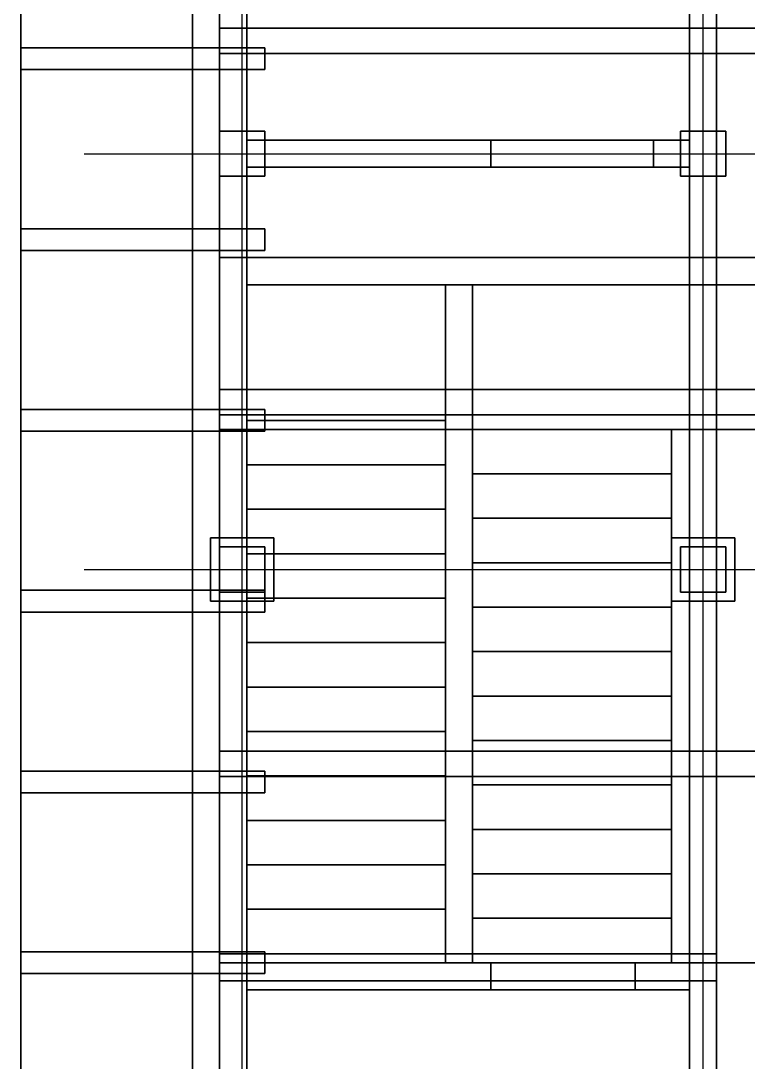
# Model space of a CAD drawing. Extents: x -0.9 to 15, y 0 to 25.9.
# Drawn here: x -0.95 to 3.07, y 6.85 to 12.61 of the extents above; entities that cross this region are included whole.
import ezdxf

# ---------------------------------------------------------------- set-up
doc = ezdxf.new("R2010")
doc.units = 0
for name, color, linetype in [('CERCA_PERIMETRAL_3D', 7, 'CONTINUOUS'), ('CHALET_CUBIERTA_ALPINA_3D', 7, 'CONTINUOUS'), ('CHALET_P2_MUROS_MADERA_3D', 7, 'CONTINUOUS'), ('CHALET_P2_TABIQUES_3D', 7, 'CONTINUOUS'), ('CHALET_VIGAS_CANECILLOS_3D', 7, 'CONTINUOUS'), ('COLUMNAS_3D', 7, 'CONTINUOUS'), ('EJES_ESTRUCTURALES', 7, 'CONTINUOUS'), ('ESCALERA_3D', 7, 'CONTINUOUS'), ('LOSA_PISO_3D', 7, 'CONTINUOUS'), ('MUROS_EXTERIORES_3D', 7, 'CONTINUOUS'), ('MUROS_INTERIORES_3D', 7, 'CONTINUOUS'), ('P2_COLUMNAS_3D', 7, 'CONTINUOUS'), ('P2_ESCALERA_3D', 7, 'CONTINUOUS'), ('P2_LOSA_PISO_3D', 7, 'CONTINUOUS'), ('PLANTA_SEGUNDO_PISO_2D', 7, 'CONTINUOUS'), ('PLANTA_SOTANO_2D', 7, 'CONTINUOUS'), ('SOTANO_COLUMNAS_3D', 7, 'CONTINUOUS'), ('SOTANO_LOSA_3D', 7, 'CONTINUOUS'), ('SOTANO_MUROS_EXT_3D', 7, 'CONTINUOUS'), ('SOTANO_MUROS_INT_3D', 7, 'CONTINUOUS')]:
    doc.layers.add(name, color=color, linetype=linetype)

msp = doc.modelspace()

# ---------------------------------------------------------------- linework, layer by layer
at = {"layer": 'CERCA_PERIMETRAL_3D', "color": 7}
for points in [[(0, 0, -2.55), (0, 24.71, -2.55), (0.15, 24.71, -2.55), (0.15, 0, -2.55)], [(0, 0, 0.5), (0.15, 0, 0.5), (0.15, 24.71, 0.5), (0, 24.71, 0.5)], [(0, 24.71, -2.55), (0, 0, -2.55), (0, 0, 0.5), (0, 24.71, 0.5)], [(0.15, 0, -2.55), (0.15, 24.71, -2.55), (0.15, 24.71, 0.5), (0.15, 0, 0.5)]]:
    msp.add_3dface(points, dxfattribs=at)
at = {"layer": 'CHALET_CUBIERTA_ALPINA_3D', "color": 1}
for points in [[(-0.95, 1.9, 5.4), (-0.95, 25.91, 5.4), (4.65, 25.91, 9.72), (4.65, 1.9, 9.72)], [(-0.95, 1.9, 5.6), (4.65, 1.9, 9.92), (4.65, 25.91, 9.92), (-0.95, 25.91, 5.6)], [(-0.95, 25.91, 5.4), (-0.95, 1.9, 5.4), (-0.95, 1.9, 5.6), (-0.95, 25.91, 5.6)]]:
    msp.add_3dface(points, dxfattribs=at)
at = {"layer": 'CHALET_P2_MUROS_MADERA_3D', "color": 6}
for points in [[(0.15, 3, 3), (0.15, 24.71, 3), (0.3, 24.71, 3), (0.3, 3, 3)], [(0.15, 3, 5.85), (0.3, 3, 5.85), (0.3, 24.71, 5.85), (0.15, 24.71, 5.85)], [(0.15, 24.71, 3), (0.15, 3, 3), (0.15, 3, 5.85), (0.15, 24.71, 5.85)], [(0.3, 3, 3), (0.3, 24.71, 3), (0.3, 24.71, 5.85), (0.3, 3, 5.85)]]:
    msp.add_3dface(points, dxfattribs=at)
at = {"layer": 'CHALET_P2_TABIQUES_3D', "color": 6}
for points in [[(0.15, 7.3, 3), (0.15, 7.45, 3), (2.9, 7.45, 3), (2.9, 7.3, 3)], [(0.15, 7.3, 5.85), (2.9, 7.3, 5.85), (2.9, 7.45, 5.85), (0.15, 7.45, 5.85)], [(2.9, 7.45, 3), (0.15, 7.45, 3), (0.15, 7.45, 5.85), (2.9, 7.45, 5.85)], [(0.15, 7.45, 3), (0.15, 7.3, 3), (0.15, 7.3, 5.85), (0.15, 7.45, 5.85)], [(2.9, 7.3, 3), (2.9, 7.45, 3), (2.9, 7.45, 5.85), (2.9, 7.3, 5.85)], [(0.15, 7.3, 3), (2.9, 7.3, 3), (2.9, 7.3, 5.85), (0.15, 7.3, 5.85)], [(2.75, 3.15, 3), (2.75, 7.3, 3), (2.9, 7.3, 3), (2.9, 3.15, 3)], [(2.75, 3.15, 5.85), (2.9, 3.15, 5.85), (2.9, 7.3, 5.85), (2.75, 7.3, 5.85)], [(2.9, 7.3, 3), (2.75, 7.3, 3), (2.75, 7.3, 5.85), (2.9, 7.3, 5.85)], [(2.75, 7.3, 3), (2.75, 3.15, 3), (2.75, 3.15, 5.85), (2.75, 7.3, 5.85)], [(2.9, 3.15, 3), (2.9, 7.3, 3), (2.9, 7.3, 5.85), (2.9, 3.15, 5.85)]]:
    msp.add_3dface(points, dxfattribs=at)
at = {"layer": 'CHALET_VIGAS_CANECILLOS_3D', "color": 6}
for points in [[(0.15, 12.43, 2.7), (0.15, 12.57, 2.7), (9.15, 12.57, 2.7), (9.15, 12.43, 2.7)], [(0.15, 12.43, 2.85), (9.15, 12.43, 2.85), (9.15, 12.57, 2.85), (0.15, 12.57, 2.85)], [(9.15, 12.57, 2.7), (0.15, 12.57, 2.7), (0.15, 12.57, 2.85), (9.15, 12.57, 2.85)], [(0.15, 12.57, 2.7), (0.15, 12.43, 2.7), (0.15, 12.43, 2.85), (0.15, 12.57, 2.85)], [(-0.95, 12.34, 5.25), (-0.95, 12.46, 5.25), (0.4, 12.46, 5.25), (0.4, 12.34, 5.25)], [(-0.95, 12.34, 5.4), (0.4, 12.34, 5.4), (0.4, 12.46, 5.4), (-0.95, 12.46, 5.4)], [(0.4, 12.46, 5.25), (-0.95, 12.46, 5.25), (-0.95, 12.46, 5.4), (0.4, 12.46, 5.4)], [(-0.95, 12.46, 5.25), (-0.95, 12.34, 5.25), (-0.95, 12.34, 5.4), (-0.95, 12.46, 5.4)], [(0.4, 12.34, 5.25), (0.4, 12.46, 5.25), (0.4, 12.46, 5.4), (0.4, 12.34, 5.4)], [(0.15, 12.43, 2.7), (9.15, 12.43, 2.7), (9.15, 12.43, 2.85), (0.15, 12.43, 2.85)], [(-0.95, 12.34, 5.25), (0.4, 12.34, 5.25), (0.4, 12.34, 5.4), (-0.95, 12.34, 5.4)], [(-0.95, 11.34, 5.25), (-0.95, 11.46, 5.25), (0.4, 11.46, 5.25), (0.4, 11.34, 5.25)], [(-0.95, 11.34, 5.4), (0.4, 11.34, 5.4), (0.4, 11.46, 5.4), (-0.95, 11.46, 5.4)], [(0.4, 11.46, 5.25), (-0.95, 11.46, 5.25), (-0.95, 11.46, 5.4), (0.4, 11.46, 5.4)], [(-0.95, 11.46, 5.25), (-0.95, 11.34, 5.25), (-0.95, 11.34, 5.4), (-0.95, 11.46, 5.4)], [(0.4, 11.34, 5.25), (0.4, 11.46, 5.25), (0.4, 11.46, 5.4), (0.4, 11.34, 5.4)], [(-0.95, 11.34, 5.25), (0.4, 11.34, 5.25), (0.4, 11.34, 5.4), (-0.95, 11.34, 5.4)], [(0.15, 10.43, 2.7), (0.15, 10.57, 2.7), (9.15, 10.57, 2.7), (9.15, 10.43, 2.7)], [(0.15, 10.43, 2.85), (9.15, 10.43, 2.85), (9.15, 10.57, 2.85), (0.15, 10.57, 2.85)], [(9.15, 10.57, 2.7), (0.15, 10.57, 2.7), (0.15, 10.57, 2.85), (9.15, 10.57, 2.85)], [(0.15, 10.57, 2.7), (0.15, 10.43, 2.7), (0.15, 10.43, 2.85), (0.15, 10.57, 2.85)], [(-0.95, 10.34, 5.25), (-0.95, 10.46, 5.25), (0.4, 10.46, 5.25), (0.4, 10.34, 5.25)], [(-0.95, 10.34, 5.4), (0.4, 10.34, 5.4), (0.4, 10.46, 5.4), (-0.95, 10.46, 5.4)], [(0.4, 10.46, 5.25), (-0.95, 10.46, 5.25), (-0.95, 10.46, 5.4), (0.4, 10.46, 5.4)], [(-0.95, 10.46, 5.25), (-0.95, 10.34, 5.25), (-0.95, 10.34, 5.4), (-0.95, 10.46, 5.4)], [(0.15, 10.43, 2.7), (9.15, 10.43, 2.7), (9.15, 10.43, 2.85), (0.15, 10.43, 2.85)], [(0.4, 10.34, 5.25), (0.4, 10.46, 5.25), (0.4, 10.46, 5.4), (0.4, 10.34, 5.4)], [(-0.95, 10.34, 5.25), (0.4, 10.34, 5.25), (0.4, 10.34, 5.4), (-0.95, 10.34, 5.4)], [(-0.95, 9.34, 5.25), (-0.95, 9.46, 5.25), (0.4, 9.46, 5.25), (0.4, 9.34, 5.25)], [(-0.95, 9.34, 5.4), (0.4, 9.34, 5.4), (0.4, 9.46, 5.4), (-0.95, 9.46, 5.4)], [(0.4, 9.46, 5.25), (-0.95, 9.46, 5.25), (-0.95, 9.46, 5.4), (0.4, 9.46, 5.4)], [(-0.95, 9.46, 5.25), (-0.95, 9.34, 5.25), (-0.95, 9.34, 5.4), (-0.95, 9.46, 5.4)], [(0.4, 9.34, 5.25), (0.4, 9.46, 5.25), (0.4, 9.46, 5.4), (0.4, 9.34, 5.4)], [(-0.95, 9.34, 5.25), (0.4, 9.34, 5.25), (0.4, 9.34, 5.4), (-0.95, 9.34, 5.4)], [(0.15, 8.43, 2.7), (0.15, 8.57, 2.7), (9.15, 8.57, 2.7), (9.15, 8.43, 2.7)], [(0.15, 8.43, 2.85), (9.15, 8.43, 2.85), (9.15, 8.57, 2.85), (0.15, 8.57, 2.85)], [(9.15, 8.57, 2.7), (0.15, 8.57, 2.7), (0.15, 8.57, 2.85), (9.15, 8.57, 2.85)], [(0.15, 8.57, 2.7), (0.15, 8.43, 2.7), (0.15, 8.43, 2.85), (0.15, 8.57, 2.85)], [(-0.95, 8.34, 5.25), (-0.95, 8.46, 5.25), (0.4, 8.46, 5.25), (0.4, 8.34, 5.25)], [(-0.95, 8.34, 5.4), (0.4, 8.34, 5.4), (0.4, 8.46, 5.4), (-0.95, 8.46, 5.4)], [(0.4, 8.46, 5.25), (-0.95, 8.46, 5.25), (-0.95, 8.46, 5.4), (0.4, 8.46, 5.4)], [(-0.95, 8.46, 5.25), (-0.95, 8.34, 5.25), (-0.95, 8.34, 5.4), (-0.95, 8.46, 5.4)], [(0.15, 8.43, 2.7), (9.15, 8.43, 2.7), (9.15, 8.43, 2.85), (0.15, 8.43, 2.85)], [(0.4, 8.34, 5.25), (0.4, 8.46, 5.25), (0.4, 8.46, 5.4), (0.4, 8.34, 5.4)], [(-0.95, 8.34, 5.25), (0.4, 8.34, 5.25), (0.4, 8.34, 5.4), (-0.95, 8.34, 5.4)], [(-0.95, 7.34, 5.25), (-0.95, 7.46, 5.25), (0.4, 7.46, 5.25), (0.4, 7.34, 5.25)], [(-0.95, 7.34, 5.4), (0.4, 7.34, 5.4), (0.4, 7.46, 5.4), (-0.95, 7.46, 5.4)], [(0.4, 7.46, 5.25), (-0.95, 7.46, 5.25), (-0.95, 7.46, 5.4), (0.4, 7.46, 5.4)], [(-0.95, 7.46, 5.25), (-0.95, 7.34, 5.25), (-0.95, 7.34, 5.4), (-0.95, 7.46, 5.4)], [(0.4, 7.34, 5.25), (0.4, 7.46, 5.25), (0.4, 7.46, 5.4), (0.4, 7.34, 5.4)], [(-0.95, 7.34, 5.25), (0.4, 7.34, 5.25), (0.4, 7.34, 5.4), (-0.95, 7.34, 5.4)]]:
    msp.add_3dface(points, dxfattribs=at)
at = {"layer": 'COLUMNAS_3D', "color": 1}
for points in [[(0.15, 11.75), (0.15, 12), (0.4, 12), (0.4, 11.75)], [(0.15, 11.75, 2.85), (0.4, 11.75, 2.85), (0.4, 12, 2.85), (0.15, 12, 2.85)], [(0.4, 12), (0.15, 12), (0.15, 12, 2.85), (0.4, 12, 2.85)], [(0.15, 12), (0.15, 11.75), (0.15, 11.75, 2.85), (0.15, 12, 2.85)], [(0.4, 11.75), (0.4, 12), (0.4, 12, 2.85), (0.4, 11.75, 2.85)], [(2.7, 11.75), (2.7, 12), (2.95, 12), (2.95, 11.75)], [(2.7, 11.75, 2.85), (2.95, 11.75, 2.85), (2.95, 12, 2.85), (2.7, 12, 2.85)], [(2.95, 12), (2.7, 12), (2.7, 12, 2.85), (2.95, 12, 2.85)], [(2.7, 12), (2.7, 11.75), (2.7, 11.75, 2.85), (2.7, 12, 2.85)], [(2.95, 11.75), (2.95, 12), (2.95, 12, 2.85), (2.95, 11.75, 2.85)], [(0.15, 11.75), (0.4, 11.75), (0.4, 11.75, 2.85), (0.15, 11.75, 2.85)], [(2.7, 11.75), (2.95, 11.75), (2.95, 11.75, 2.85), (2.7, 11.75, 2.85)], [(0.15, 9.45), (0.15, 9.7), (0.4, 9.7), (0.4, 9.45)], [(0.15, 9.45, 2.85), (0.4, 9.45, 2.85), (0.4, 9.7, 2.85), (0.15, 9.7, 2.85)], [(0.4, 9.7), (0.15, 9.7), (0.15, 9.7, 2.85), (0.4, 9.7, 2.85)], [(0.15, 9.7), (0.15, 9.45), (0.15, 9.45, 2.85), (0.15, 9.7, 2.85)], [(0.4, 9.45), (0.4, 9.7), (0.4, 9.7, 2.85), (0.4, 9.45, 2.85)], [(2.7, 9.45), (2.7, 9.7), (2.95, 9.7), (2.95, 9.45)], [(2.7, 9.45, 2.85), (2.95, 9.45, 2.85), (2.95, 9.7, 2.85), (2.7, 9.7, 2.85)], [(2.95, 9.7), (2.7, 9.7), (2.7, 9.7, 2.85), (2.95, 9.7, 2.85)], [(2.7, 9.7), (2.7, 9.45), (2.7, 9.45, 2.85), (2.7, 9.7, 2.85)], [(2.95, 9.45), (2.95, 9.7), (2.95, 9.7, 2.85), (2.95, 9.45, 2.85)], [(0.15, 9.45), (0.4, 9.45), (0.4, 9.45, 2.85), (0.15, 9.45, 2.85)], [(2.7, 9.45), (2.95, 9.45), (2.95, 9.45, 2.85), (2.7, 9.45, 2.85)]]:
    msp.add_3dface(points, dxfattribs=at)
at = {"layer": 'EJES_ESTRUCTURALES', "color": 4}
for p, q in [((0.275, 2.2), (0.275, 25.51)), ((2.825, 2.2), (2.825, 25.51)), ((-0.6, 11.875), (9.8, 11.875)), ((-0.6, 9.575), (9.8, 9.575))]:
    msp.add_line(p, q, dxfattribs=at)
at = {"layer": 'ESCALERA_3D', "color": 7}
for points in [[(0.3, 10.1542, -2.55), (0.3, 10.4, -2.55), (1.4, 10.4, -2.55), (1.4, 10.1542, -2.55)], [(0.3, 10.1542), (1.4, 10.1542), (1.4, 10.4), (0.3, 10.4)], [(1.4, 10.4, -2.55), (0.3, 10.4, -2.55), (0.3, 10.4), (1.4, 10.4)], [(0.3, 10.4, -2.55), (0.3, 10.1542, -2.55), (0.3, 10.1542), (0.3, 10.4)], [(1.4, 10.1542, -2.55), (1.4, 10.4, -2.55), (1.4, 10.4), (1.4, 10.1542)], [(0.3, 10.1542, -2.55), (1.4, 10.1542, -2.55), (1.4, 10.1542), (0.3, 10.1542)], [(0.3, 9.9083, -2.55), (0.3, 10.1542, -2.55), (1.4, 10.1542, -2.55), (1.4, 9.9083, -2.55)], [(0.3, 9.9083, -0.2125), (1.4, 9.9083, -0.2125), (1.4, 10.1542, -0.2125), (0.3, 10.1542, -0.2125)], [(1.4, 10.1542, -2.55), (0.3, 10.1542, -2.55), (0.3, 10.1542, -0.2125), (1.4, 10.1542, -0.2125)], [(0.3, 10.1542, -2.55), (0.3, 9.9083, -2.55), (0.3, 9.9083, -0.2125), (0.3, 10.1542, -0.2125)], [(1.4, 9.9083, -2.55), (1.4, 10.1542, -2.55), (1.4, 10.1542, -0.2125), (1.4, 9.9083, -0.2125)], [(0.3, 9.9083, -2.55), (1.4, 9.9083, -2.55), (1.4, 9.9083, -0.2125), (0.3, 9.9083, -0.2125)], [(0.3, 9.6625, -2.55), (0.3, 9.9083, -2.55), (1.4, 9.9083, -2.55), (1.4, 9.6625, -2.55)], [(0.3, 9.6625, -0.425), (1.4, 9.6625, -0.425), (1.4, 9.9083, -0.425), (0.3, 9.9083, -0.425)], [(1.4, 9.9083, -2.55), (0.3, 9.9083, -2.55), (0.3, 9.9083, -0.425), (1.4, 9.9083, -0.425)], [(0.3, 9.9083, -2.55), (0.3, 9.6625, -2.55), (0.3, 9.6625, -0.425), (0.3, 9.9083, -0.425)], [(1.4, 9.6625, -2.55), (1.4, 9.9083, -2.55), (1.4, 9.9083, -0.425), (1.4, 9.6625, -0.425)], [(0.3, 9.6625, -2.55), (1.4, 9.6625, -2.55), (1.4, 9.6625, -0.425), (0.3, 9.6625, -0.425)], [(0.3, 9.4167, -2.55), (0.3, 9.6625, -2.55), (1.4, 9.6625, -2.55), (1.4, 9.4167, -2.55)], [(0.3, 9.4167, -0.6375), (1.4, 9.4167, -0.6375), (1.4, 9.6625, -0.6375), (0.3, 9.6625, -0.6375)], [(1.4, 9.6625, -2.55), (0.3, 9.6625, -2.55), (0.3, 9.6625, -0.6375), (1.4, 9.6625, -0.6375)], [(0.3, 9.6625, -2.55), (0.3, 9.4167, -2.55), (0.3, 9.4167, -0.6375), (0.3, 9.6625, -0.6375)], [(1.4, 9.4167, -2.55), (1.4, 9.6625, -2.55), (1.4, 9.6625, -0.6375), (1.4, 9.4167, -0.6375)], [(0.3, 9.4167, -2.55), (1.4, 9.4167, -2.55), (1.4, 9.4167, -0.6375), (0.3, 9.4167, -0.6375)], [(0.3, 9.1708, -2.55), (0.3, 9.4167, -2.55), (1.4, 9.4167, -2.55), (1.4, 9.1708, -2.55)], [(0.3, 9.1708, -0.85), (1.4, 9.1708, -0.85), (1.4, 9.4167, -0.85), (0.3, 9.4167, -0.85)], [(1.4, 9.4167, -2.55), (0.3, 9.4167, -2.55), (0.3, 9.4167, -0.85), (1.4, 9.4167, -0.85)], [(0.3, 9.4167, -2.55), (0.3, 9.1708, -2.55), (0.3, 9.1708, -0.85), (0.3, 9.4167, -0.85)], [(1.4, 9.1708, -2.55), (1.4, 9.4167, -2.55), (1.4, 9.4167, -0.85), (1.4, 9.1708, -0.85)], [(0.3, 9.1708, -2.55), (1.4, 9.1708, -2.55), (1.4, 9.1708, -0.85), (0.3, 9.1708, -0.85)], [(0.3, 8.925, -2.55), (0.3, 9.1708, -2.55), (1.4, 9.1708, -2.55), (1.4, 8.925, -2.55)], [(0.3, 8.925, -1.0625), (1.4, 8.925, -1.0625), (1.4, 9.1708, -1.0625), (0.3, 9.1708, -1.0625)], [(1.4, 9.1708, -2.55), (0.3, 9.1708, -2.55), (0.3, 9.1708, -1.0625), (1.4, 9.1708, -1.0625)], [(0.3, 9.1708, -2.55), (0.3, 8.925, -2.55), (0.3, 8.925, -1.0625), (0.3, 9.1708, -1.0625)], [(1.4, 8.925, -2.55), (1.4, 9.1708, -2.55), (1.4, 9.1708, -1.0625), (1.4, 8.925, -1.0625)], [(0.3, 8.925, -2.55), (1.4, 8.925, -2.55), (1.4, 8.925, -1.0625), (0.3, 8.925, -1.0625)], [(0.3, 8.6792, -2.55), (0.3, 8.925, -2.55), (1.4, 8.925, -2.55), (1.4, 8.6792, -2.55)], [(0.3, 8.6792, -1.275), (1.4, 8.6792, -1.275), (1.4, 8.925, -1.275), (0.3, 8.925, -1.275)], [(1.4, 8.925, -2.55), (0.3, 8.925, -2.55), (0.3, 8.925, -1.275), (1.4, 8.925, -1.275)], [(0.3, 8.925, -2.55), (0.3, 8.6792, -2.55), (0.3, 8.6792, -1.275), (0.3, 8.925, -1.275)], [(1.4, 8.6792, -2.55), (1.4, 8.925, -2.55), (1.4, 8.925, -1.275), (1.4, 8.6792, -1.275)], [(0.3, 8.6792, -2.55), (1.4, 8.6792, -2.55), (1.4, 8.6792, -1.275), (0.3, 8.6792, -1.275)], [(0.3, 8.4333, -2.55), (0.3, 8.6792, -2.55), (1.4, 8.6792, -2.55), (1.4, 8.4333, -2.55)], [(0.3, 8.4333, -1.4875), (1.4, 8.4333, -1.4875), (1.4, 8.6792, -1.4875), (0.3, 8.6792, -1.4875)], [(1.4, 8.6792, -2.55), (0.3, 8.6792, -2.55), (0.3, 8.6792, -1.4875), (1.4, 8.6792, -1.4875)], [(0.3, 8.6792, -2.55), (0.3, 8.4333, -2.55), (0.3, 8.4333, -1.4875), (0.3, 8.6792, -1.4875)], [(1.4, 8.4333, -2.55), (1.4, 8.6792, -2.55), (1.4, 8.6792, -1.4875), (1.4, 8.4333, -1.4875)], [(0.3, 8.4333, -2.55), (1.4, 8.4333, -2.55), (1.4, 8.4333, -1.4875), (0.3, 8.4333, -1.4875)], [(0.3, 8.1875, -2.55), (0.3, 8.4333, -2.55), (1.4, 8.4333, -2.55), (1.4, 8.1875, -2.55)], [(0.3, 8.1875, -1.7), (1.4, 8.1875, -1.7), (1.4, 8.4333, -1.7), (0.3, 8.4333, -1.7)], [(1.4, 8.4333, -2.55), (0.3, 8.4333, -2.55), (0.3, 8.4333, -1.7), (1.4, 8.4333, -1.7)], [(0.3, 8.4333, -2.55), (0.3, 8.1875, -2.55), (0.3, 8.1875, -1.7), (0.3, 8.4333, -1.7)], [(1.4, 8.1875, -2.55), (1.4, 8.4333, -2.55), (1.4, 8.4333, -1.7), (1.4, 8.1875, -1.7)], [(0.3, 8.1875, -2.55), (1.4, 8.1875, -2.55), (1.4, 8.1875, -1.7), (0.3, 8.1875, -1.7)], [(0.3, 7.9417, -2.55), (0.3, 8.1875, -2.55), (1.4, 8.1875, -2.55), (1.4, 7.9417, -2.55)], [(0.3, 7.9417, -1.9125), (1.4, 7.9417, -1.9125), (1.4, 8.1875, -1.9125), (0.3, 8.1875, -1.9125)], [(1.4, 8.1875, -2.55), (0.3, 8.1875, -2.55), (0.3, 8.1875, -1.9125), (1.4, 8.1875, -1.9125)], [(0.3, 8.1875, -2.55), (0.3, 7.9417, -2.55), (0.3, 7.9417, -1.9125), (0.3, 8.1875, -1.9125)], [(1.4, 7.9417, -2.55), (1.4, 8.1875, -2.55), (1.4, 8.1875, -1.9125), (1.4, 7.9417, -1.9125)], [(0.3, 7.9417, -2.55), (1.4, 7.9417, -2.55), (1.4, 7.9417, -1.9125), (0.3, 7.9417, -1.9125)], [(0.3, 7.6958, -2.55), (0.3, 7.9417, -2.55), (1.4, 7.9417, -2.55), (1.4, 7.6958, -2.55)], [(0.3, 7.6958, -2.125), (1.4, 7.6958, -2.125), (1.4, 7.9417, -2.125), (0.3, 7.9417, -2.125)], [(1.4, 7.9417, -2.55), (0.3, 7.9417, -2.55), (0.3, 7.9417, -2.125), (1.4, 7.9417, -2.125)], [(0.3, 7.9417, -2.55), (0.3, 7.6958, -2.55), (0.3, 7.6958, -2.125), (0.3, 7.9417, -2.125)], [(1.4, 7.6958, -2.55), (1.4, 7.9417, -2.55), (1.4, 7.9417, -2.125), (1.4, 7.6958, -2.125)], [(0.3, 7.6958, -2.55), (1.4, 7.6958, -2.55), (1.4, 7.6958, -2.125), (0.3, 7.6958, -2.125)], [(0.3, 7.45, -2.55), (0.3, 7.6958, -2.55), (1.4, 7.6958, -2.55), (1.4, 7.45, -2.55)], [(0.3, 7.45, -2.3375), (1.4, 7.45, -2.3375), (1.4, 7.6958, -2.3375), (0.3, 7.6958, -2.3375)], [(1.4, 7.6958, -2.55), (0.3, 7.6958, -2.55), (0.3, 7.6958, -2.3375), (1.4, 7.6958, -2.3375)], [(0.3, 7.6958, -2.55), (0.3, 7.45, -2.55), (0.3, 7.45, -2.3375), (0.3, 7.6958, -2.3375)], [(1.4, 7.45, -2.55), (1.4, 7.6958, -2.55), (1.4, 7.6958, -2.3375), (1.4, 7.45, -2.3375)], [(0.3, 7.45, -2.55), (1.4, 7.45, -2.55), (1.4, 7.45, -2.3375), (0.3, 7.45, -2.3375)]]:
    msp.add_3dface(points, dxfattribs=at)
at = {"layer": 'LOSA_PISO_3D', "color": 8}
for points in [[(0.15, 10.35, -0.15), (0.15, 24.71, -0.15), (9.15, 24.71, -0.15), (9.15, 10.35, -0.15)], [(0.15, 10.35), (9.15, 10.35), (9.15, 24.71), (0.15, 24.71)], [(0.15, 24.71, -0.15), (0.15, 10.35, -0.15), (0.15, 10.35), (0.15, 24.71)], [(0.15, 7.4, -0.15), (0.15, 10.35, -0.15), (0.3, 10.35, -0.15), (0.3, 7.4, -0.15)], [(0.15, 7.4), (0.3, 7.4), (0.3, 10.35), (0.15, 10.35)], [(0.3, 10.35, -0.15), (0.15, 10.35, -0.15), (0.15, 10.35), (0.3, 10.35)], [(0.15, 10.35, -0.15), (0.15, 7.4, -0.15), (0.15, 7.4), (0.15, 10.35)], [(0.15, 10.35, -0.15), (9.15, 10.35, -0.15), (9.15, 10.35), (0.15, 10.35)], [(0.3, 7.4, -0.15), (0.3, 10.35, -0.15), (0.3, 10.35), (0.3, 7.4)], [(1.4, 7.4, -0.15), (1.4, 10.35, -0.15), (9.15, 10.35, -0.15), (9.15, 7.4, -0.15)], [(1.4, 7.4), (9.15, 7.4), (9.15, 10.35), (1.4, 10.35)], [(9.15, 10.35, -0.15), (1.4, 10.35, -0.15), (1.4, 10.35), (9.15, 10.35)], [(1.4, 10.35, -0.15), (1.4, 7.4, -0.15), (1.4, 7.4), (1.4, 10.35)], [(0.15, 6.5, -0.15), (0.15, 7.4, -0.15), (9.15, 7.4, -0.15), (9.15, 6.5, -0.15)], [(0.15, 6.5), (9.15, 6.5), (9.15, 7.4), (0.15, 7.4)], [(9.15, 7.4, -0.15), (0.15, 7.4, -0.15), (0.15, 7.4), (9.15, 7.4)], [(0.15, 7.4, -0.15), (0.15, 6.5, -0.15), (0.15, 6.5), (0.15, 7.4)], [(0.15, 7.4, -0.15), (0.3, 7.4, -0.15), (0.3, 7.4), (0.15, 7.4)], [(1.4, 7.4, -0.15), (9.15, 7.4, -0.15), (9.15, 7.4), (1.4, 7.4)]]:
    msp.add_3dface(points, dxfattribs=at)
at = {"layer": 'MUROS_EXTERIORES_3D', "color": 7}
for points in [[(0.15, 3), (0.15, 24.71), (0.3, 24.71), (0.3, 3)], [(0.15, 3, 2.85), (0.3, 3, 2.85), (0.3, 24.71, 2.85), (0.15, 24.71, 2.85)], [(0.15, 24.71), (0.15, 3), (0.15, 3, 2.85), (0.15, 24.71, 2.85)], [(0.3, 3), (0.3, 24.71), (0.3, 24.71, 2.85), (0.3, 3, 2.85)]]:
    msp.add_3dface(points, dxfattribs=at)
at = {"layer": 'MUROS_INTERIORES_3D', "color": 7}
for points in [[(2.75, 3.15), (2.75, 24.56), (2.9, 24.56), (2.9, 3.15)], [(2.75, 3.15, 2.85), (2.9, 3.15, 2.85), (2.9, 24.56, 2.85), (2.75, 24.56, 2.85)], [(2.75, 24.56), (2.75, 3.15), (2.75, 3.15, 2.85), (2.75, 24.56, 2.85)], [(2.9, 3.15), (2.9, 24.56), (2.9, 24.56, 2.85), (2.9, 3.15, 2.85)], [(0.3, 11.8), (0.3, 11.95), (1.65, 11.95), (1.65, 11.8)], [(0.3, 11.8, 2.85), (1.65, 11.8, 2.85), (1.65, 11.95, 2.85), (0.3, 11.95, 2.85)], [(1.65, 11.95), (0.3, 11.95), (0.3, 11.95, 2.85), (1.65, 11.95, 2.85)], [(0.3, 11.95), (0.3, 11.8), (0.3, 11.8, 2.85), (0.3, 11.95, 2.85)], [(1.65, 11.8), (1.65, 11.95), (1.65, 11.95, 2.85), (1.65, 11.8, 2.85)], [(1.65, 11.8, 2.1), (1.65, 11.95, 2.1), (2.55, 11.95, 2.1), (2.55, 11.8, 2.1)], [(1.65, 11.8, 2.85), (2.55, 11.8, 2.85), (2.55, 11.95, 2.85), (1.65, 11.95, 2.85)], [(2.55, 11.95, 2.1), (1.65, 11.95, 2.1), (1.65, 11.95, 2.85), (2.55, 11.95, 2.85)], [(1.65, 11.95, 2.1), (1.65, 11.8, 2.1), (1.65, 11.8, 2.85), (1.65, 11.95, 2.85)], [(2.55, 11.8, 2.1), (2.55, 11.95, 2.1), (2.55, 11.95, 2.85), (2.55, 11.8, 2.85)], [(2.55, 11.8), (2.55, 11.95), (2.75, 11.95), (2.75, 11.8)], [(2.55, 11.8, 2.85), (2.75, 11.8, 2.85), (2.75, 11.95, 2.85), (2.55, 11.95, 2.85)], [(2.75, 11.95), (2.55, 11.95), (2.55, 11.95, 2.85), (2.75, 11.95, 2.85)], [(2.55, 11.95), (2.55, 11.8), (2.55, 11.8, 2.85), (2.55, 11.95, 2.85)], [(2.75, 11.8), (2.75, 11.95), (2.75, 11.95, 2.85), (2.75, 11.8, 2.85)], [(0.3, 11.8), (1.65, 11.8), (1.65, 11.8, 2.85), (0.3, 11.8, 2.85)], [(1.65, 11.8, 2.1), (2.55, 11.8, 2.1), (2.55, 11.8, 2.85), (1.65, 11.8, 2.85)], [(2.55, 11.8), (2.75, 11.8), (2.75, 11.8, 2.85), (2.55, 11.8, 2.85)], [(1.4, 7.4), (1.4, 10.35), (1.55, 10.35), (1.55, 7.4)], [(1.4, 7.4, 2.85), (1.55, 7.4, 2.85), (1.55, 10.35, 2.85), (1.4, 10.35, 2.85)], [(1.55, 10.35), (1.4, 10.35), (1.4, 10.35, 2.85), (1.55, 10.35, 2.85)], [(1.4, 10.35), (1.4, 7.4), (1.4, 7.4, 2.85), (1.4, 10.35, 2.85)], [(1.55, 7.4), (1.55, 10.35), (1.55, 10.35, 2.85), (1.55, 7.4, 2.85)], [(0.3, 7.25), (0.3, 7.4), (1.65, 7.4), (1.65, 7.25)], [(0.3, 7.25, 2.85), (1.65, 7.25, 2.85), (1.65, 7.4, 2.85), (0.3, 7.4, 2.85)], [(1.65, 7.4), (0.3, 7.4), (0.3, 7.4, 2.85), (1.65, 7.4, 2.85)], [(0.3, 7.4), (0.3, 7.25), (0.3, 7.25, 2.85), (0.3, 7.4, 2.85)], [(1.4, 7.4), (1.55, 7.4), (1.55, 7.4, 2.85), (1.4, 7.4, 2.85)], [(1.65, 7.25), (1.65, 7.4), (1.65, 7.4, 2.85), (1.65, 7.25, 2.85)], [(1.65, 7.25, 2.1), (1.65, 7.4, 2.1), (2.45, 7.4, 2.1), (2.45, 7.25, 2.1)], [(1.65, 7.25, 2.85), (2.45, 7.25, 2.85), (2.45, 7.4, 2.85), (1.65, 7.4, 2.85)], [(2.45, 7.4, 2.1), (1.65, 7.4, 2.1), (1.65, 7.4, 2.85), (2.45, 7.4, 2.85)], [(1.65, 7.4, 2.1), (1.65, 7.25, 2.1), (1.65, 7.25, 2.85), (1.65, 7.4, 2.85)], [(2.45, 7.25, 2.1), (2.45, 7.4, 2.1), (2.45, 7.4, 2.85), (2.45, 7.25, 2.85)], [(2.45, 7.25), (2.45, 7.4), (2.75, 7.4), (2.75, 7.25)], [(2.45, 7.25, 2.85), (2.75, 7.25, 2.85), (2.75, 7.4, 2.85), (2.45, 7.4, 2.85)], [(2.75, 7.4), (2.45, 7.4), (2.45, 7.4, 2.85), (2.75, 7.4, 2.85)], [(2.45, 7.4), (2.45, 7.25), (2.45, 7.25, 2.85), (2.45, 7.4, 2.85)], [(2.75, 7.25), (2.75, 7.4), (2.75, 7.4, 2.85), (2.75, 7.25, 2.85)], [(0.3, 7.25), (1.65, 7.25), (1.65, 7.25, 2.85), (0.3, 7.25, 2.85)], [(1.65, 7.25, 2.1), (2.45, 7.25, 2.1), (2.45, 7.25, 2.85), (1.65, 7.25, 2.85)], [(2.45, 7.25), (2.75, 7.25), (2.75, 7.25, 2.85), (2.45, 7.25, 2.85)]]:
    msp.add_3dface(points, dxfattribs=at)
at = {"layer": 'P2_COLUMNAS_3D', "color": 1}
for points in [[(0.15, 11.75, 3), (0.15, 12, 3), (0.4, 12, 3), (0.4, 11.75, 3)], [(0.15, 11.75, 5.85), (0.4, 11.75, 5.85), (0.4, 12, 5.85), (0.15, 12, 5.85)], [(0.4, 12, 3), (0.15, 12, 3), (0.15, 12, 5.85), (0.4, 12, 5.85)], [(0.15, 12, 3), (0.15, 11.75, 3), (0.15, 11.75, 5.85), (0.15, 12, 5.85)], [(0.4, 11.75, 3), (0.4, 12, 3), (0.4, 12, 5.85), (0.4, 11.75, 5.85)], [(2.7, 11.75, 3), (2.7, 12, 3), (2.95, 12, 3), (2.95, 11.75, 3)], [(2.7, 11.75, 5.85), (2.95, 11.75, 5.85), (2.95, 12, 5.85), (2.7, 12, 5.85)], [(2.95, 12, 3), (2.7, 12, 3), (2.7, 12, 5.85), (2.95, 12, 5.85)], [(2.7, 12, 3), (2.7, 11.75, 3), (2.7, 11.75, 5.85), (2.7, 12, 5.85)], [(2.95, 11.75, 3), (2.95, 12, 3), (2.95, 12, 5.85), (2.95, 11.75, 5.85)], [(0.15, 11.75, 3), (0.4, 11.75, 3), (0.4, 11.75, 5.85), (0.15, 11.75, 5.85)], [(2.7, 11.75, 3), (2.95, 11.75, 3), (2.95, 11.75, 5.85), (2.7, 11.75, 5.85)], [(0.15, 9.45, 3), (0.15, 9.7, 3), (0.4, 9.7, 3), (0.4, 9.45, 3)], [(0.15, 9.45, 5.85), (0.4, 9.45, 5.85), (0.4, 9.7, 5.85), (0.15, 9.7, 5.85)], [(0.4, 9.7, 3), (0.15, 9.7, 3), (0.15, 9.7, 5.85), (0.4, 9.7, 5.85)], [(0.15, 9.7, 3), (0.15, 9.45, 3), (0.15, 9.45, 5.85), (0.15, 9.7, 5.85)], [(0.4, 9.45, 3), (0.4, 9.7, 3), (0.4, 9.7, 5.85), (0.4, 9.45, 5.85)], [(2.7, 9.45, 3), (2.7, 9.7, 3), (2.95, 9.7, 3), (2.95, 9.45, 3)], [(2.7, 9.45, 5.85), (2.95, 9.45, 5.85), (2.95, 9.7, 5.85), (2.7, 9.7, 5.85)], [(2.95, 9.7, 3), (2.7, 9.7, 3), (2.7, 9.7, 5.85), (2.95, 9.7, 5.85)], [(2.7, 9.7, 3), (2.7, 9.45, 3), (2.7, 9.45, 5.85), (2.7, 9.7, 5.85)], [(2.95, 9.45, 3), (2.95, 9.7, 3), (2.95, 9.7, 5.85), (2.95, 9.45, 5.85)], [(0.15, 9.45, 3), (0.4, 9.45, 3), (0.4, 9.45, 5.85), (0.15, 9.45, 5.85)], [(2.7, 9.45, 3), (2.95, 9.45, 3), (2.95, 9.45, 5.85), (2.7, 9.45, 5.85)]]:
    msp.add_3dface(points, dxfattribs=at)
at = {"layer": 'P2_ESCALERA_3D', "color": 7}
for points in [[(1.55, 10.1042), (1.55, 10.35), (2.65, 10.35), (2.65, 10.1042)], [(1.55, 10.1042, 3), (2.65, 10.1042, 3), (2.65, 10.35, 3), (1.55, 10.35, 3)], [(2.65, 10.35), (1.55, 10.35), (1.55, 10.35, 3), (2.65, 10.35, 3)], [(1.55, 10.35), (1.55, 10.1042), (1.55, 10.1042, 3), (1.55, 10.35, 3)], [(2.65, 10.1042), (2.65, 10.35), (2.65, 10.35, 3), (2.65, 10.1042, 3)], [(1.55, 9.8583), (1.55, 10.1042), (2.65, 10.1042), (2.65, 9.8583)], [(1.55, 9.8583, 2.75), (2.65, 9.8583, 2.75), (2.65, 10.1042, 2.75), (1.55, 10.1042, 2.75)], [(2.65, 10.1042), (1.55, 10.1042), (1.55, 10.1042, 2.75), (2.65, 10.1042, 2.75)], [(1.55, 10.1042), (1.55, 9.8583), (1.55, 9.8583, 2.75), (1.55, 10.1042, 2.75)], [(1.55, 10.1042), (2.65, 10.1042), (2.65, 10.1042, 3), (1.55, 10.1042, 3)], [(2.65, 9.8583), (2.65, 10.1042), (2.65, 10.1042, 2.75), (2.65, 9.8583, 2.75)], [(1.55, 9.6125), (1.55, 9.8583), (2.65, 9.8583), (2.65, 9.6125)], [(1.55, 9.6125, 2.5), (2.65, 9.6125, 2.5), (2.65, 9.8583, 2.5), (1.55, 9.8583, 2.5)], [(2.65, 9.8583), (1.55, 9.8583), (1.55, 9.8583, 2.5), (2.65, 9.8583, 2.5)], [(1.55, 9.8583), (1.55, 9.6125), (1.55, 9.6125, 2.5), (1.55, 9.8583, 2.5)], [(1.55, 9.8583), (2.65, 9.8583), (2.65, 9.8583, 2.75), (1.55, 9.8583, 2.75)], [(2.65, 9.6125), (2.65, 9.8583), (2.65, 9.8583, 2.5), (2.65, 9.6125, 2.5)], [(1.55, 9.3667), (1.55, 9.6125), (2.65, 9.6125), (2.65, 9.3667)], [(1.55, 9.3667, 2.25), (2.65, 9.3667, 2.25), (2.65, 9.6125, 2.25), (1.55, 9.6125, 2.25)], [(2.65, 9.6125), (1.55, 9.6125), (1.55, 9.6125, 2.25), (2.65, 9.6125, 2.25)], [(1.55, 9.6125), (1.55, 9.3667), (1.55, 9.3667, 2.25), (1.55, 9.6125, 2.25)], [(1.55, 9.6125), (2.65, 9.6125), (2.65, 9.6125, 2.5), (1.55, 9.6125, 2.5)], [(2.65, 9.3667), (2.65, 9.6125), (2.65, 9.6125, 2.25), (2.65, 9.3667, 2.25)], [(1.55, 9.1208), (1.55, 9.3667), (2.65, 9.3667), (2.65, 9.1208)], [(1.55, 9.1208, 2), (2.65, 9.1208, 2), (2.65, 9.3667, 2), (1.55, 9.3667, 2)], [(2.65, 9.3667), (1.55, 9.3667), (1.55, 9.3667, 2), (2.65, 9.3667, 2)], [(1.55, 9.3667), (1.55, 9.1208), (1.55, 9.1208, 2), (1.55, 9.3667, 2)], [(1.55, 9.3667), (2.65, 9.3667), (2.65, 9.3667, 2.25), (1.55, 9.3667, 2.25)], [(2.65, 9.1208), (2.65, 9.3667), (2.65, 9.3667, 2), (2.65, 9.1208, 2)], [(1.55, 8.875), (1.55, 9.1208), (2.65, 9.1208), (2.65, 8.875)], [(1.55, 8.875, 1.75), (2.65, 8.875, 1.75), (2.65, 9.1208, 1.75), (1.55, 9.1208, 1.75)], [(2.65, 9.1208), (1.55, 9.1208), (1.55, 9.1208, 1.75), (2.65, 9.1208, 1.75)], [(1.55, 9.1208), (1.55, 8.875), (1.55, 8.875, 1.75), (1.55, 9.1208, 1.75)], [(1.55, 9.1208), (2.65, 9.1208), (2.65, 9.1208, 2), (1.55, 9.1208, 2)], [(2.65, 8.875), (2.65, 9.1208), (2.65, 9.1208, 1.75), (2.65, 8.875, 1.75)], [(1.55, 8.6292), (1.55, 8.875), (2.65, 8.875), (2.65, 8.6292)], [(1.55, 8.6292, 1.5), (2.65, 8.6292, 1.5), (2.65, 8.875, 1.5), (1.55, 8.875, 1.5)], [(2.65, 8.875), (1.55, 8.875), (1.55, 8.875, 1.5), (2.65, 8.875, 1.5)], [(1.55, 8.875), (1.55, 8.6292), (1.55, 8.6292, 1.5), (1.55, 8.875, 1.5)], [(1.55, 8.875), (2.65, 8.875), (2.65, 8.875, 1.75), (1.55, 8.875, 1.75)], [(2.65, 8.6292), (2.65, 8.875), (2.65, 8.875, 1.5), (2.65, 8.6292, 1.5)], [(1.55, 8.3833), (1.55, 8.6292), (2.65, 8.6292), (2.65, 8.3833)], [(1.55, 8.3833, 1.25), (2.65, 8.3833, 1.25), (2.65, 8.6292, 1.25), (1.55, 8.6292, 1.25)], [(2.65, 8.6292), (1.55, 8.6292), (1.55, 8.6292, 1.25), (2.65, 8.6292, 1.25)], [(1.55, 8.6292), (1.55, 8.3833), (1.55, 8.3833, 1.25), (1.55, 8.6292, 1.25)], [(1.55, 8.6292), (2.65, 8.6292), (2.65, 8.6292, 1.5), (1.55, 8.6292, 1.5)], [(2.65, 8.3833), (2.65, 8.6292), (2.65, 8.6292, 1.25), (2.65, 8.3833, 1.25)], [(1.55, 8.1375), (1.55, 8.3833), (2.65, 8.3833), (2.65, 8.1375)], [(1.55, 8.1375, 1), (2.65, 8.1375, 1), (2.65, 8.3833, 1), (1.55, 8.3833, 1)], [(2.65, 8.3833), (1.55, 8.3833), (1.55, 8.3833, 1), (2.65, 8.3833, 1)], [(1.55, 8.3833), (1.55, 8.1375), (1.55, 8.1375, 1), (1.55, 8.3833, 1)], [(1.55, 8.3833), (2.65, 8.3833), (2.65, 8.3833, 1.25), (1.55, 8.3833, 1.25)], [(2.65, 8.1375), (2.65, 8.3833), (2.65, 8.3833, 1), (2.65, 8.1375, 1)], [(1.55, 7.8917), (1.55, 8.1375), (2.65, 8.1375), (2.65, 7.8917)], [(1.55, 7.8917, 0.75), (2.65, 7.8917, 0.75), (2.65, 8.1375, 0.75), (1.55, 8.1375, 0.75)], [(2.65, 8.1375), (1.55, 8.1375), (1.55, 8.1375, 0.75), (2.65, 8.1375, 0.75)], [(1.55, 8.1375), (1.55, 7.8917), (1.55, 7.8917, 0.75), (1.55, 8.1375, 0.75)], [(1.55, 8.1375), (2.65, 8.1375), (2.65, 8.1375, 1), (1.55, 8.1375, 1)], [(2.65, 7.8917), (2.65, 8.1375), (2.65, 8.1375, 0.75), (2.65, 7.8917, 0.75)], [(1.55, 7.6458), (1.55, 7.8917), (2.65, 7.8917), (2.65, 7.6458)], [(1.55, 7.6458, 0.5), (2.65, 7.6458, 0.5), (2.65, 7.8917, 0.5), (1.55, 7.8917, 0.5)], [(2.65, 7.8917), (1.55, 7.8917), (1.55, 7.8917, 0.5), (2.65, 7.8917, 0.5)], [(1.55, 7.8917), (1.55, 7.6458), (1.55, 7.6458, 0.5), (1.55, 7.8917, 0.5)], [(1.55, 7.8917), (2.65, 7.8917), (2.65, 7.8917, 0.75), (1.55, 7.8917, 0.75)], [(2.65, 7.6458), (2.65, 7.8917), (2.65, 7.8917, 0.5), (2.65, 7.6458, 0.5)], [(1.55, 7.4), (1.55, 7.6458), (2.65, 7.6458), (2.65, 7.4)], [(1.55, 7.4, 0.25), (2.65, 7.4, 0.25), (2.65, 7.6458, 0.25), (1.55, 7.6458, 0.25)], [(2.65, 7.6458), (1.55, 7.6458), (1.55, 7.6458, 0.25), (2.65, 7.6458, 0.25)], [(1.55, 7.6458), (1.55, 7.4), (1.55, 7.4, 0.25), (1.55, 7.6458, 0.25)], [(1.55, 7.6458), (2.65, 7.6458), (2.65, 7.6458, 0.5), (1.55, 7.6458, 0.5)], [(2.65, 7.4), (2.65, 7.6458), (2.65, 7.6458, 0.25), (2.65, 7.4, 0.25)], [(1.55, 7.4), (2.65, 7.4), (2.65, 7.4, 0.25), (1.55, 7.4, 0.25)]]:
    msp.add_3dface(points, dxfattribs=at)
at = {"layer": 'P2_LOSA_PISO_3D', "color": 6}
for points in [[(0.15, 10.35, 2.85), (0.15, 24.71, 2.85), (9.15, 24.71, 2.85), (9.15, 10.35, 2.85)], [(0.15, 10.35, 3), (9.15, 10.35, 3), (9.15, 24.71, 3), (0.15, 24.71, 3)], [(0.15, 24.71, 2.85), (0.15, 10.35, 2.85), (0.15, 10.35, 3), (0.15, 24.71, 3)], [(0.15, 7.4, 2.85), (0.15, 10.35, 2.85), (0.3, 10.35, 2.85), (0.3, 7.4, 2.85)], [(0.15, 7.4, 3), (0.3, 7.4, 3), (0.3, 10.35, 3), (0.15, 10.35, 3)], [(0.3, 10.35, 2.85), (0.15, 10.35, 2.85), (0.15, 10.35, 3), (0.3, 10.35, 3)], [(0.15, 10.35, 2.85), (0.15, 7.4, 2.85), (0.15, 7.4, 3), (0.15, 10.35, 3)], [(0.15, 10.35, 2.85), (9.15, 10.35, 2.85), (9.15, 10.35, 3), (0.15, 10.35, 3)], [(0.3, 7.4, 2.85), (0.3, 10.35, 2.85), (0.3, 10.35, 3), (0.3, 7.4, 3)], [(2.65, 7.4, 2.85), (2.65, 10.35, 2.85), (9.15, 10.35, 2.85), (9.15, 7.4, 2.85)], [(2.65, 7.4, 3), (9.15, 7.4, 3), (9.15, 10.35, 3), (2.65, 10.35, 3)], [(9.15, 10.35, 2.85), (2.65, 10.35, 2.85), (2.65, 10.35, 3), (9.15, 10.35, 3)], [(2.65, 10.35, 2.85), (2.65, 7.4, 2.85), (2.65, 7.4, 3), (2.65, 10.35, 3)], [(0.15, 6.5, 2.85), (0.15, 7.4, 2.85), (9.15, 7.4, 2.85), (9.15, 6.5, 2.85)], [(0.15, 6.5, 3), (9.15, 6.5, 3), (9.15, 7.4, 3), (0.15, 7.4, 3)], [(9.15, 7.4, 2.85), (0.15, 7.4, 2.85), (0.15, 7.4, 3), (9.15, 7.4, 3)], [(0.15, 7.4, 2.85), (0.15, 6.5, 2.85), (0.15, 6.5, 3), (0.15, 7.4, 3)], [(0.15, 7.4, 2.85), (0.3, 7.4, 2.85), (0.3, 7.4, 3), (0.15, 7.4, 3)], [(2.65, 7.4, 2.85), (9.15, 7.4, 2.85), (9.15, 7.4, 3), (2.65, 7.4, 3)]]:
    msp.add_3dface(points, dxfattribs=at)
at = {"layer": 'PLANTA_SEGUNDO_PISO_2D', "color": 1}
for p, q in [((-0.95, 25.91), (-0.95, 1.9)), ((0.4, 12, 3), (0.15, 12, 3)), ((0.15, 12, 3), (0.15, 11.75, 3)), ((0.4, 11.75, 3), (0.4, 12, 3)), ((2.95, 12, 3), (2.7, 12, 3)), ((2.7, 12, 3), (2.7, 11.75, 3)), ((2.95, 11.75, 3), (2.95, 12, 3)), ((0.15, 11.75, 3), (0.4, 11.75, 3)), ((2.7, 11.75, 3), (2.95, 11.75, 3)), ((0.4, 9.7, 3), (0.15, 9.7, 3)), ((0.15, 9.7, 3), (0.15, 9.45, 3)), ((0.4, 9.45, 3), (0.4, 9.7, 3)), ((2.95, 9.7, 3), (2.7, 9.7, 3)), ((2.7, 9.7, 3), (2.7, 9.45, 3)), ((2.95, 9.45, 3), (2.95, 9.7, 3)), ((0.15, 9.45, 3), (0.4, 9.45, 3)), ((2.7, 9.45, 3), (2.95, 9.45, 3))]:
    msp.add_line(p, q, dxfattribs=at)
at = {"layer": 'PLANTA_SOTANO_2D', "color": 7}
for p, q in [((0.3, 10.1542), (1.4, 10.1542)), ((0.3, 9.9083), (1.4, 9.9083)), ((0.3, 9.6625), (1.4, 9.6625)), ((0.3, 9.4167), (1.4, 9.4167)), ((0.3, 9.1708), (1.4, 9.1708)), ((0.3, 8.925), (1.4, 8.925)), ((0.3, 8.6792), (1.4, 8.6792)), ((0.3, 8.4333), (1.4, 8.4333)), ((0.3, 8.1875), (1.4, 8.1875)), ((0.3, 7.9417), (1.4, 7.9417)), ((0.3, 7.6958), (1.4, 7.6958)), ((0.3, 7.45), (1.4, 7.45))]:
    msp.add_line(p, q, dxfattribs=at)
at = {"layer": 'SOTANO_COLUMNAS_3D', "color": 1}
for points in [[(0.1, 9.4, -2.55), (0.1, 9.75, -2.55), (0.45, 9.75, -2.55), (0.45, 9.4, -2.55)], [(0.1, 9.4, -0.15), (0.45, 9.4, -0.15), (0.45, 9.75, -0.15), (0.1, 9.75, -0.15)], [(0.45, 9.75, -2.55), (0.1, 9.75, -2.55), (0.1, 9.75, -0.15), (0.45, 9.75, -0.15)], [(0.1, 9.75, -2.55), (0.1, 9.4, -2.55), (0.1, 9.4, -0.15), (0.1, 9.75, -0.15)], [(0.45, 9.4, -2.55), (0.45, 9.75, -2.55), (0.45, 9.75, -0.15), (0.45, 9.4, -0.15)], [(2.65, 9.4, -2.55), (2.65, 9.75, -2.55), (3, 9.75, -2.55), (3, 9.4, -2.55)], [(2.65, 9.4, -0.15), (3, 9.4, -0.15), (3, 9.75, -0.15), (2.65, 9.75, -0.15)], [(3, 9.75, -2.55), (2.65, 9.75, -2.55), (2.65, 9.75, -0.15), (3, 9.75, -0.15)], [(2.65, 9.75, -2.55), (2.65, 9.4, -2.55), (2.65, 9.4, -0.15), (2.65, 9.75, -0.15)], [(3, 9.4, -2.55), (3, 9.75, -2.55), (3, 9.75, -0.15), (3, 9.4, -0.15)], [(0.1, 9.4, -2.55), (0.45, 9.4, -2.55), (0.45, 9.4, -0.15), (0.1, 9.4, -0.15)], [(2.65, 9.4, -2.55), (3, 9.4, -2.55), (3, 9.4, -0.15), (2.65, 9.4, -0.15)]]:
    msp.add_3dface(points, dxfattribs=at)
at = {"layer": 'SOTANO_LOSA_3D', "color": 8}
for points in [[(0.15, 6.5, -2.7), (0.15, 11.3, -2.7), (9.15, 11.3, -2.7), (9.15, 6.5, -2.7)], [(0.15, 6.5, -2.55), (9.15, 6.5, -2.55), (9.15, 11.3, -2.55), (0.15, 11.3, -2.55)], [(9.15, 11.3, -2.7), (0.15, 11.3, -2.7), (0.15, 11.3, -2.55), (9.15, 11.3, -2.55)], [(0.15, 11.3, -2.7), (0.15, 6.5, -2.7), (0.15, 6.5, -2.55), (0.15, 11.3, -2.55)]]:
    msp.add_3dface(points, dxfattribs=at)
at = {"layer": 'SOTANO_MUROS_EXT_3D', "color": 4}
for points in [[(0.15, 3, -2.55), (0.15, 11.3, -2.55), (0.3, 11.3, -2.55), (0.3, 3, -2.55)], [(0.15, 3, -0.15), (0.3, 3, -0.15), (0.3, 11.3, -0.15), (0.15, 11.3, -0.15)], [(0.3, 11.3, -2.55), (0.15, 11.3, -2.55), (0.15, 11.3, -0.15), (0.3, 11.3, -0.15)], [(0.15, 11.3, -2.55), (0.15, 3, -2.55), (0.15, 3, -0.15), (0.15, 11.3, -0.15)], [(0.3, 3, -2.55), (0.3, 11.3, -2.55), (0.3, 11.3, -0.15), (0.3, 3, -0.15)], [(0.3, 11.15, -2.55), (0.3, 11.3, -2.55), (9.15, 11.3, -2.55), (9.15, 11.15, -2.55)], [(0.3, 11.15, -0.15), (9.15, 11.15, -0.15), (9.15, 11.3, -0.15), (0.3, 11.3, -0.15)], [(9.15, 11.3, -2.55), (0.3, 11.3, -2.55), (0.3, 11.3, -0.15), (9.15, 11.3, -0.15)], [(0.3, 11.3, -2.55), (0.3, 11.15, -2.55), (0.3, 11.15, -0.15), (0.3, 11.3, -0.15)], [(0.3, 11.15, -2.55), (9.15, 11.15, -2.55), (9.15, 11.15, -0.15), (0.3, 11.15, -0.15)]]:
    msp.add_3dface(points, dxfattribs=at)
at = {"layer": 'SOTANO_MUROS_INT_3D', "color": 4}
for points in [[(1.4, 7.45, -2.55), (1.4, 11.15, -2.55), (1.55, 11.15, -2.55), (1.55, 7.45, -2.55)], [(1.4, 7.45, -0.15), (1.55, 7.45, -0.15), (1.55, 11.15, -0.15), (1.4, 11.15, -0.15)], [(1.55, 11.15, -2.55), (1.4, 11.15, -2.55), (1.4, 11.15, -0.15), (1.55, 11.15, -0.15)], [(1.4, 11.15, -2.55), (1.4, 7.45, -2.55), (1.4, 7.45, -0.15), (1.4, 11.15, -0.15)], [(1.55, 7.45, -2.55), (1.55, 11.15, -2.55), (1.55, 11.15, -0.15), (1.55, 7.45, -0.15)], [(1.4, 7.45, -2.55), (1.55, 7.45, -2.55), (1.55, 7.45, -0.15), (1.4, 7.45, -0.15)]]:
    msp.add_3dface(points, dxfattribs=at)

doc.saveas('drawing.dxf')
